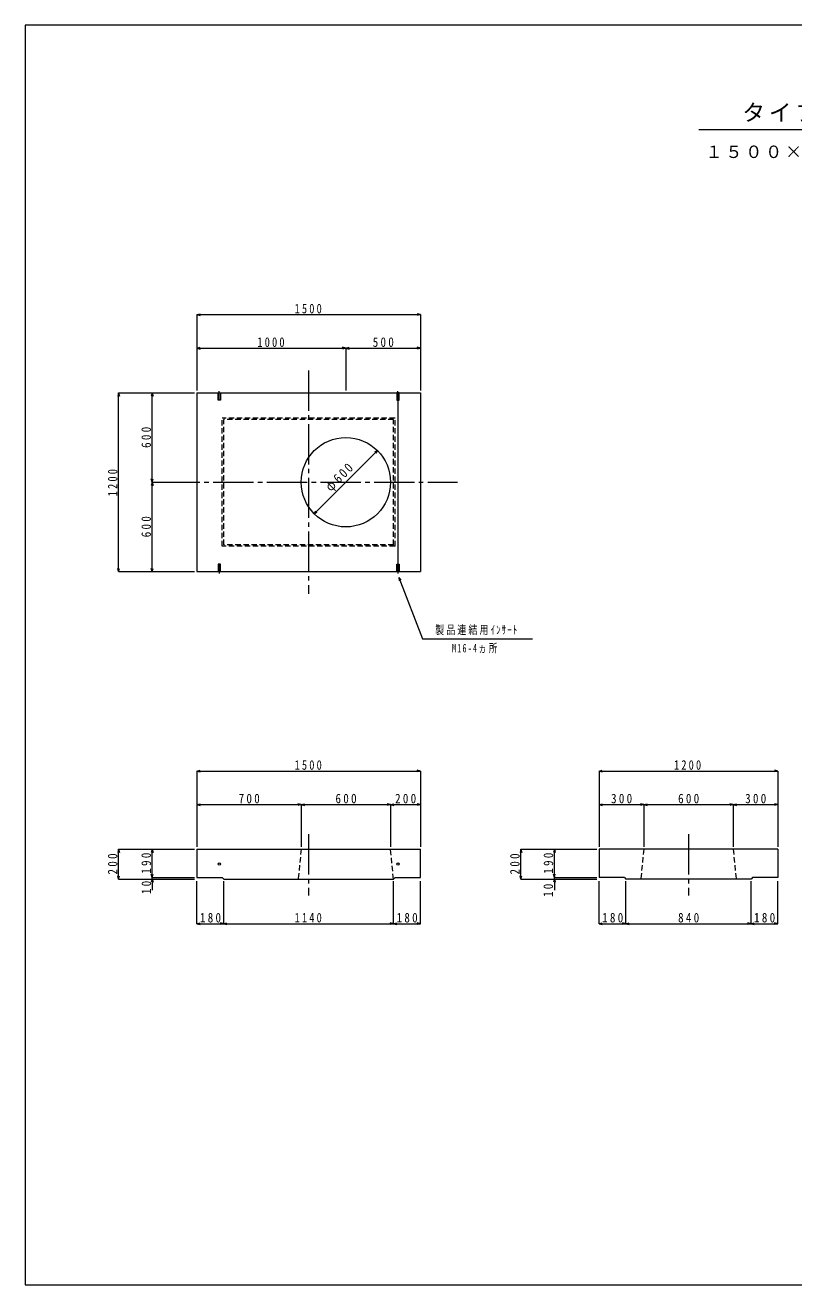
# Model space of a CAD drawing. Units: millimetres, scale not verified. Extents: x -5968 to 20773, y -4228 to 4228.
# Drawn here: x -5968 to -808, y -4228 to 4228 of the extents above; entities that cross this region are included whole.
import ezdxf

# ---------------------------------------------------------------- set-up
doc = ezdxf.new("R2010")
doc.units = ezdxf.units.MM
doc.header["$LTSCALE"] = 30
doc.linetypes.add('CHAIN2', pattern=[12, 9, -1, 1, -1])
doc.linetypes.add('DASHED1', pattern=[1.8, 1.2, -0.6])
for name, color, linetype, lineweight in [('0-1_上床版ブロック', 4, 'Continuous', 9), ('0-5', 4, 'Continuous', 9), ('1-0', 7, 'Continuous', 9)]:
    doc.layers.add(name, color=color, linetype=linetype, lineweight=lineweight)
doc.styles.add('ＭＳ ゴシック', font='')
doc.styles.get('ＭＳ ゴシック').set_extended_font_data('MS Gothic')

msp = doc.modelspace()

# ---------------------------------------------------------------- linework, layer by layer
at = {"layer": '0-1_上床版ブロック', "color": 7, "linetype": 'CHAIN2'}
for p, q in [((-4065.28, 1909.91), (-4065.28, 409.91)), ((-5065.28, 1159.91), (-3065.28, 1159.91)), ((-4065.28, -1203.88), (-4065.28, -1613.88)), ((-1515.49, -1203.88), (-1515.49, -1613.88))]:
    msp.add_line(p, q, dxfattribs=at)
at = {"layer": '0-1_上床版ブロック', "color": 3}
for p, q in [((-4815.28, 1759.91), (-3315.28, 1759.91)), ((-4815.28, 1759.91), (-4815.28, 559.91)), ((-3315.28, 1759.91), (-3315.28, 559.91)), ((-4815.28, 559.91), (-3315.28, 559.91)), ((-4815.28, -1303.88), (-4815.28, -1493.88)), ((-4815.28, -1303.88), (-3315.28, -1303.88)), ((-3315.28, -1493.88), (-3315.28, -1303.88)), ((-915.49, -1303.88), (-915.49, -1493.88)), ((-4815.28, -1493.88), (-4645.28, -1493.88)), ((-4645.28, -1493.88), (-4635.28, -1503.88)), ((-4635.28, -1503.88), (-3495.28, -1503.88)), ((-3485.28, -1493.88), (-3495.28, -1503.88)), ((-3485.28, -1493.88), (-3315.28, -1493.88)), ((-1945.49, -1493.88), (-2115.49, -1493.88)), ((-1945.49, -1493.88), (-1935.49, -1503.88)), ((-1095.49, -1503.88), (-1935.49, -1503.88)), ((-1085.49, -1493.88), (-1095.49, -1503.88)), ((-915.49, -1493.88), (-1085.49, -1493.88))]:
    msp.add_line(p, q, dxfattribs=at)
at = {"layer": '0-1_上床版ブロック'}
for p, q in [((-4673.28, 1759.91), (-4657.28, 1759.91)), ((-4673.28, 1709.91), (-4673.28, 1759.91)), ((-4657.28, 1709.91), (-4673.28, 1709.91)), ((-4657.28, 1759.91), (-4657.28, 1709.91)), ((-3457.28, 1759.91), (-3473.28, 1759.91)), ((-3473.28, 1759.91), (-3473.28, 1709.91)), ((-3473.28, 1709.91), (-3457.28, 1709.91)), ((-3457.28, 1709.91), (-3457.28, 1759.91)), ((-3603.15, 1372.04), (-4027.42, 947.77)), ((-3603.15, 1372.04), (-3622.64, 1360.79)), ((-3603.15, 1372.04), (-3614.4, 1352.55)), ((-4027.42, 947.77), (-4016.17, 967.26)), ((-4027.42, 947.77), (-4007.93, 959.02)), ((-4673.28, 609.91), (-4673.28, 559.91)), ((-4657.28, 609.91), (-4673.28, 609.91)), ((-4657.28, 559.91), (-4657.28, 609.91)), ((-3473.28, 609.91), (-3457.28, 609.91)), ((-3473.28, 559.91), (-3473.28, 609.91)), ((-3457.28, 609.91), (-3457.28, 559.91)), ((-4673.28, 559.91), (-4657.28, 559.91)), ((-3457.28, 559.91), (-3473.28, 559.91)), ((-2115.49, -778.88), (-2095.21, -773.44)), ((-2115.49, -778.88), (-915.49, -778.88)), ((-2115.49, -778.88), (-2095.21, -784.32)), ((-2115.49, -778.88), (-2115.49, -1003.88)), ((-915.49, -778.88), (-935.78, -773.44)), ((-915.49, -778.88), (-935.78, -784.32)), ((-915.49, -778.88), (-915.49, -1003.88))]:
    msp.add_line(p, q, dxfattribs=at)
at = {"layer": '0-1_上床版ブロック', "linetype": 'CHAIN2'}
for p, q in [((-4665.28, 1709.91), (-4665.28, 1772.11)), ((-3465.28, 1709.91), (-3465.28, 1772.11)), ((-4665.28, 609.91), (-4665.28, 547.7)), ((-3465.28, 609.91), (-3465.28, 547.7))]:
    msp.add_line(p, q, dxfattribs=at)
at = {"layer": '0-1_上床版ブロック', "color": 7}
for p, q in [((-3465.28, 1759.91), (-3465.28, 559.91)), ((-3460.3, 520.24), (-3299.71, 108.74)), ((-3460.3, 520.24), (-3446.97, 502.11)), ((-3460.3, 520.24), (-3457.82, 497.87)), ((-3299.71, 108.74), (-2562.03, 108.74))]:
    msp.add_line(p, q, dxfattribs=at)
at = {"layer": '0-1_上床版ブロック', "linetype": 'DASHED1'}
for p, q in [((-3485.28, 1589.91), (-4645.28, 1589.91)), ((-4645.28, 729.91), (-4645.28, 1589.91)), ((-3495.28, 1579.91), (-4635.28, 1579.91)), ((-4635.28, 739.91), (-4635.28, 1579.91)), ((-3495.28, 739.91), (-3495.28, 1579.91)), ((-3485.28, 729.91), (-3485.28, 1589.91)), ((-3485.28, 729.91), (-4645.28, 729.91)), ((-3495.28, 739.91), (-4635.28, 739.91))]:
    msp.add_line(p, q, dxfattribs=at)
at = {"layer": '0-1_上床版ブロック', "color": 3, "linetype": 'DASHED1'}
for p, q in [((-4115.28, -1303.88), (-4135.28, -1503.88)), ((-3495.28, -1503.88), (-3515.28, -1303.88)), ((-1815.49, -1303.88), (-1835.49, -1503.88)), ((-1215.49, -1303.88), (-1195.49, -1503.88))]:
    msp.add_line(p, q, dxfattribs=at)
at = {"layer": '0-1_上床版ブロック', "color": 3}
msp.add_lwpolyline([(-915.49, -1303.88), (-2115.49, -1303.88), (-2115.49, -1493.88)], dxfattribs=at)
for centre, radius in [((-3815.28, 1159.91), 300), ((-4665.28, -1403.88), 8), ((-3465.28, -1403.88), 8)]:
    msp.add_circle(centre, radius, dxfattribs=at)
at = {"layer": '0-5'}
for p, q in [((-4815.28, 2284.91), (-4793.55, 2290.73)), ((-4815.28, 2284.91), (-3315.28, 2284.91)), ((-4815.28, 2284.91), (-4793.55, 2279.08)), ((-4815.28, 2284.91), (-4815.28, 2059.91)), ((-3315.28, 2284.91), (-3337.02, 2290.73)), ((-3315.28, 2284.91), (-3337.02, 2279.08)), ((-3315.28, 2284.91), (-3315.28, 2059.91)), ((-4815.28, 2059.91), (-4793.55, 2065.73)), ((-4815.28, 2059.91), (-3815.28, 2059.91)), ((-4815.28, 2059.91), (-4793.55, 2054.08)), ((-4815.28, 2059.91), (-4815.28, 1774.91)), ((-3815.28, 2059.91), (-3837.02, 2065.73)), ((-3815.28, 2059.91), (-3837.02, 2054.08)), ((-3815.28, 2059.91), (-3793.55, 2065.73)), ((-3815.28, 2059.91), (-3815.28, 1774.91)), ((-3815.28, 2059.91), (-3315.28, 2059.91)), ((-3815.28, 2059.91), (-3793.55, 2054.08)), ((-3315.28, 2059.91), (-3337.02, 2065.73)), ((-3315.28, 2059.91), (-3337.02, 2054.08)), ((-3315.28, 2059.91), (-3315.28, 1774.91)), ((-5340.28, 1759.91), (-5346.11, 1738.17)), ((-5340.28, 559.91), (-5340.28, 1759.91)), ((-5340.28, 1759.91), (-5334.46, 1738.17)), ((-5340.28, 1759.91), (-5115.28, 1759.91)), ((-5115.28, 1759.91), (-5121.11, 1738.17)), ((-5115.28, 1159.91), (-5115.28, 1759.91)), ((-5115.28, 1759.91), (-5109.46, 1738.17)), ((-5115.28, 1759.91), (-4830.28, 1759.91)), ((-5115.28, 1159.91), (-5121.11, 1181.64)), ((-5115.28, 1159.91), (-5121.11, 1138.17)), ((-5115.28, 1159.91), (-5109.46, 1181.64)), ((-5115.28, 559.91), (-5115.28, 1159.91)), ((-5115.28, 1159.91), (-5109.46, 1138.17)), ((-5115.28, 1159.91), (-4830.28, 1159.91)), ((-5340.28, 559.91), (-5346.11, 581.64)), ((-5340.28, 559.91), (-5334.46, 581.64)), ((-5340.28, 559.91), (-5115.28, 559.91)), ((-5115.28, 559.91), (-5121.11, 581.64)), ((-5115.28, 559.91), (-5109.46, 581.64)), ((-5115.28, 559.91), (-4830.28, 559.91)), ((-4815.28, -778.88), (-4793.55, -773.06)), ((-4815.28, -778.88), (-3315.28, -778.88)), ((-4815.28, -778.88), (-4793.55, -784.7)), ((-4815.28, -778.88), (-4815.28, -1003.88)), ((-3315.28, -778.88), (-3337.02, -773.06)), ((-3315.28, -778.88), (-3337.02, -784.7)), ((-3315.28, -778.88), (-3315.28, -1003.88)), ((-4815.28, -1003.88), (-4793.55, -998.06)), ((-4815.28, -1003.88), (-4115.28, -1003.88)), ((-4815.28, -1003.88), (-4793.55, -1009.7)), ((-4815.28, -1003.88), (-4815.28, -1288.88)), ((-4115.28, -1003.88), (-4137.02, -998.06)), ((-4115.28, -1003.88), (-4137.02, -1009.7)), ((-4115.28, -1003.88), (-4093.55, -998.06)), ((-4115.28, -1003.88), (-4115.28, -1288.88)), ((-4115.28, -1003.88), (-3515.28, -1003.88)), ((-4115.28, -1003.88), (-4093.55, -1009.7)), ((-3515.28, -1003.88), (-3537.02, -998.06)), ((-3515.28, -1003.88), (-3537.02, -1009.7)), ((-3515.28, -1003.88), (-3493.55, -998.06)), ((-3515.28, -1003.88), (-3515.28, -1288.88)), ((-3515.28, -1003.88), (-3315.28, -1003.88)), ((-3515.28, -1003.88), (-3493.55, -1009.7)), ((-3315.28, -1003.88), (-3337.02, -998.06)), ((-3315.28, -1003.88), (-3337.02, -1009.7)), ((-3315.28, -1003.88), (-3315.28, -1288.88)), ((-2115.49, -1003.88), (-2093.76, -998.06)), ((-2115.49, -1003.88), (-1815.49, -1003.88)), ((-2115.49, -1003.88), (-2093.76, -1009.7)), ((-2115.49, -1003.88), (-2115.49, -1288.88)), ((-1815.49, -1003.88), (-1837.23, -998.06)), ((-1815.49, -1003.88), (-1837.23, -1009.7)), ((-1815.49, -1003.88), (-1793.76, -998.06)), ((-1815.49, -1003.88), (-1815.49, -1288.88)), ((-1815.49, -1003.88), (-1215.49, -1003.88)), ((-1815.49, -1003.88), (-1793.76, -1009.7)), ((-1215.49, -1003.88), (-1237.23, -998.06)), ((-1215.49, -1003.88), (-1237.23, -1009.7)), ((-1215.49, -1003.88), (-1193.76, -998.06)), ((-1215.49, -1003.88), (-1215.49, -1288.88)), ((-1215.49, -1003.88), (-915.49, -1003.88)), ((-1215.49, -1003.88), (-1193.76, -1009.7)), ((-915.49, -1003.88), (-937.23, -998.06)), ((-915.49, -1003.88), (-937.23, -1009.7)), ((-915.49, -1003.88), (-915.49, -1288.88)), ((-5340.28, -1303.88), (-5346.11, -1325.61)), ((-5340.28, -1503.88), (-5340.28, -1303.88)), ((-5340.28, -1303.88), (-5334.46, -1325.61)), ((-5340.28, -1303.88), (-5115.28, -1303.88)), ((-5115.28, -1303.88), (-5121.11, -1325.61)), ((-5115.28, -1493.88), (-5115.28, -1303.88)), ((-5115.28, -1303.88), (-5109.46, -1325.61)), ((-5115.28, -1303.88), (-4830.28, -1303.88)), ((-2640.49, -1303.88), (-2646.32, -1325.61)), ((-2640.49, -1503.88), (-2640.49, -1303.88)), ((-2640.49, -1303.88), (-2634.67, -1325.61)), ((-2640.49, -1303.88), (-2415.49, -1303.88)), ((-2415.49, -1303.88), (-2421.32, -1325.61)), ((-2415.49, -1493.88), (-2415.49, -1303.88)), ((-2415.49, -1303.88), (-2409.67, -1325.61)), ((-2415.49, -1303.88), (-2130.49, -1303.88)), ((-5115.28, -1493.88), (-5115.28, -1418.88)), ((-2415.49, -1493.88), (-2415.49, -1418.88)), ((-5340.28, -1503.88), (-5346.11, -1482.15)), ((-5340.28, -1503.88), (-5334.46, -1482.15)), ((-5340.28, -1503.88), (-5115.28, -1503.88)), ((-5115.28, -1493.88), (-5121.11, -1472.15)), ((-5115.28, -1493.88), (-5121.11, -1472.15)), ((-5115.28, -1503.88), (-5121.11, -1525.61)), ((-5115.28, -1493.88), (-5109.46, -1472.15)), ((-5115.28, -1493.88), (-5109.46, -1472.15)), ((-5115.28, -1503.88), (-5115.28, -1493.88)), ((-5115.28, -1493.88), (-4830.28, -1493.88)), ((-5115.28, -1503.88), (-5115.28, -1578.88)), ((-5115.28, -1503.88), (-5109.46, -1525.61)), ((-5115.28, -1503.88), (-4830.28, -1503.88)), ((-4815.28, -1803.88), (-4815.28, -1518.88)), ((-4635.28, -1803.88), (-4635.28, -1518.88)), ((-3495.28, -1803.88), (-3495.28, -1518.88)), ((-3315.28, -1803.88), (-3315.28, -1518.88)), ((-2640.49, -1503.88), (-2646.32, -1482.15)), ((-2640.49, -1503.88), (-2634.67, -1482.15)), ((-2640.49, -1503.88), (-2415.49, -1503.88)), ((-2415.49, -1493.88), (-2421.32, -1472.15)), ((-2415.49, -1493.88), (-2421.32, -1472.15)), ((-2415.49, -1503.88), (-2421.32, -1525.61)), ((-2415.49, -1493.88), (-2409.67, -1472.15)), ((-2415.49, -1493.88), (-2409.67, -1472.15)), ((-2415.49, -1503.88), (-2415.49, -1493.88)), ((-2415.49, -1493.88), (-2130.49, -1493.88)), ((-2415.49, -1503.88), (-2415.49, -1578.88)), ((-2415.49, -1503.88), (-2409.67, -1525.61)), ((-2415.49, -1503.88), (-2130.49, -1503.88)), ((-2115.49, -1803.88), (-2115.49, -1518.88)), ((-1935.49, -1803.88), (-1935.49, -1518.88)), ((-1095.49, -1803.88), (-1095.49, -1518.88)), ((-915.49, -1803.88), (-915.49, -1518.88)), ((-4815.28, -1803.88), (-4793.55, -1798.06)), ((-4815.28, -1803.88), (-4635.28, -1803.88)), ((-4815.28, -1803.88), (-4793.55, -1809.7)), ((-4635.28, -1803.88), (-4657.02, -1798.06)), ((-4635.28, -1803.88), (-4657.02, -1809.7)), ((-4635.28, -1803.88), (-4613.55, -1798.06)), ((-4635.28, -1803.88), (-3495.28, -1803.88)), ((-4635.28, -1803.88), (-4613.55, -1809.7)), ((-3495.28, -1803.88), (-3517.02, -1798.06)), ((-3495.28, -1803.88), (-3517.02, -1809.7)), ((-3495.28, -1803.88), (-3473.55, -1798.06)), ((-3495.28, -1803.88), (-3315.28, -1803.88)), ((-3495.28, -1803.88), (-3473.55, -1809.7)), ((-3315.28, -1803.88), (-3337.02, -1798.06)), ((-3315.28, -1803.88), (-3337.02, -1809.7)), ((-2115.49, -1803.88), (-2093.76, -1798.06)), ((-2115.49, -1803.88), (-1935.49, -1803.88)), ((-2115.49, -1803.88), (-2093.76, -1809.7)), ((-1935.49, -1803.88), (-1957.23, -1798.06)), ((-1935.49, -1803.88), (-1957.23, -1809.7)), ((-1935.49, -1803.88), (-1913.76, -1798.06)), ((-1935.49, -1803.88), (-1095.49, -1803.88)), ((-1935.49, -1803.88), (-1913.76, -1809.7)), ((-1095.49, -1803.88), (-1117.23, -1798.06)), ((-1095.49, -1803.88), (-1117.23, -1809.7)), ((-1095.49, -1803.88), (-1073.76, -1798.06)), ((-1095.49, -1803.88), (-915.49, -1803.88)), ((-1095.49, -1803.88), (-1073.76, -1809.7)), ((-915.49, -1803.88), (-937.23, -1798.06)), ((-915.49, -1803.88), (-937.23, -1809.7))]:
    msp.add_line(p, q, dxfattribs=at)
at = {"layer": '1-0', "color": 5}
for p, q in [((-5967.67, 4227.98), (-5967.67, -4227.98)), ((5967.67, 4227.98), (-5967.67, 4227.98)), ((-5967.67, -4227.98), (5967.67, -4227.98))]:
    msp.add_line(p, q, dxfattribs=at)
at = {"layer": '1-0'}
msp.add_line((-1446.25, 3527.98), (1588.01, 3527.98), dxfattribs=at)

# ---------------------------------------------------------------- texts
at = {"layer": '0-1_上床版ブロック', "color": 7, "insert": (-3904.47, 1081.33), "char_height": 64.15, "attachment_point": 7, "rotation": 45, "style": 'ＭＳ ゴシック'}
msp.add_mtext('\\T1.31;\\W0.9;φ600', dxfattribs=at)
at = {"layer": '0-1_上床版ブロック', "color": 7, "char_height": 57.15, "attachment_point": 7, "style": 'ＭＳ ゴシック'}
for s, insert in [('\\T1.24;\\W0.75;製品連結用ｲﾝｻｰﾄ', (-3215.66, 133.3)), ('\\T1.29;\\W0.7;M16-4ヵ所', (-3102.49, 11.08))]:
    msp.add_mtext(s, dxfattribs=dict(at, insert=insert))
at = {"layer": '0-5', "color": 7, "char_height": 64.15, "attachment_point": 7, "style": 'ＭＳ ゴシック'}
for s, insert in [('\\T1.41;\\W0.8;1500', (-4159.44, 2292.41)), ('\\T1.41;\\W0.8;1000', (-4409.44, 2067.41)), ('\\T1.41;\\W0.85;500', (-3634.97, 2067.41)), ('\\T1.41;\\W0.8;1500', (-4159.44, -771.38)), ('\\T1.41;\\W0.8;1200', (-1612.9, -771.38)), ('\\T1.41;\\W0.85;700', (-4534.97, -996.38)), ('\\T1.41;\\W0.85;600', (-3884.97, -996.38)), ('\\T1.41;\\W0.85;200', (-3484.97, -996.38)), ('\\T1.41;\\W0.85;300', (-2035.18, -996.38)), ('\\T1.41;\\W0.85;600', (-1585.18, -996.38)), ('\\T1.41;\\W0.85;300', (-1135.18, -996.38)), ('\\T1.41;\\W0.85;180', (-4794.97, -1796.38)), ('\\T1.41;\\W0.8;1140', (-4159.44, -1796.38)), ('\\T1.41;\\W0.85;180', (-3474.97, -1796.38)), ('\\T1.41;\\W0.85;180', (-2095.18, -1796.38)), ('\\T1.41;\\W0.85;840', (-1585.18, -1796.38)), ('\\T1.41;\\W0.85;180', (-1075.18, -1796.38))]:
    msp.add_mtext(s, dxfattribs=dict(at, insert=insert))
at = {"layer": '0-5', "color": 7, "char_height": 64.15, "attachment_point": 7, "rotation": 90, "style": 'ＭＳ ゴシック'}
for s, insert in [('\\T1.41;\\W0.85;600', (-5122.78, 1390.22)), ('\\T1.41;\\W0.8;1200', (-5347.78, 1065.75)), ('\\T1.41;\\W0.85;600', (-5122.78, 790.22)), ('\\T1.41;\\W0.85;200', (-5347.78, -1473.57)), ('\\T1.41;\\W0.85;190', (-5122.78, -1468.57)), ('\\T1.41;\\W0.85;200', (-2647.99, -1473.57)), ('\\T1.41;\\W0.85;190', (-2422.99, -1468.57)), ('\\T1.39;\\W0.85;10', (-5121.79, -1604.62)), ('\\T1.39;\\W0.85;10', (-2424.14, -1623.95))]:
    msp.add_mtext(s, dxfattribs=dict(at, insert=insert))
at = {"layer": '1-0', "attachment_point": 7, "style": 'ＭＳ ゴシック'}
for s, insert, char_height in [('\\T1.17;タイプⅡ型\u3000流量計室\u3000構造図', (-1153.7, 3573.81), 111.4), ('\\T1.17;１５００×１２００×１２００Ｈ\u3000Ｓ＝１／３０', (-1401, 3326.54), 83.63)]:
    msp.add_mtext(s, dxfattribs=dict(at, insert=insert, char_height=char_height))

doc.saveas('drawing.dxf')
